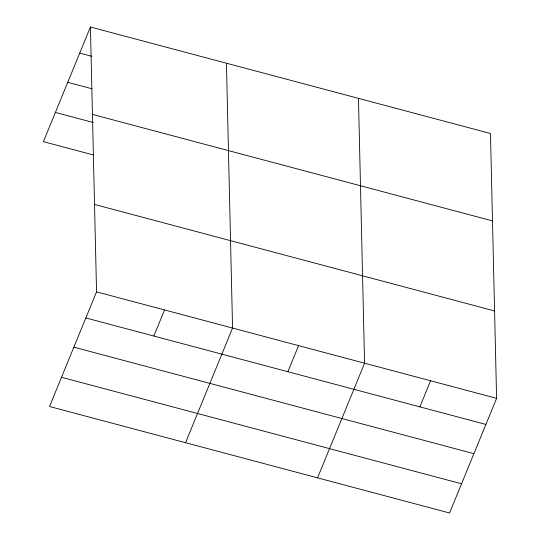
<?xml version="1.0" encoding="UTF-8"?>
<svg xmlns="http://www.w3.org/2000/svg" width="540" height="540" viewBox="0 0 540 540"><rect width="100%" height="100%" fill="white"/><g stroke="black" fill="none" stroke-linecap="round" stroke-linejoin="round"><path stroke-width="0.81" d="M90.423 27L96.552 291.85L49.525 406.505L449.577 513L496.598 398.345L490.475 133.495L90.423 27L43.403 141.656L93.596 155.02M153.859 336.049L164.558 309.953M185.544 442.712L232.565 328.057L226.442 63.207M287.874 371.729L298.573 345.627M317.56 477.853L364.581 363.204L358.459 98.354M419.89 406.87L430.589 380.774M79.718 53.096L91.868 56.329M67.736 82.323L92.023 88.79M92.448 114.399L492.494 220.901M55.384 112.428L93.44 122.56M94.527 204.451L494.579 310.946M96.552 291.85L496.598 398.345M85.847 317.945L485.899 424.44M73.865 347.166L473.911 453.668M61.513 377.278L461.565 483.779"/></g></svg>
